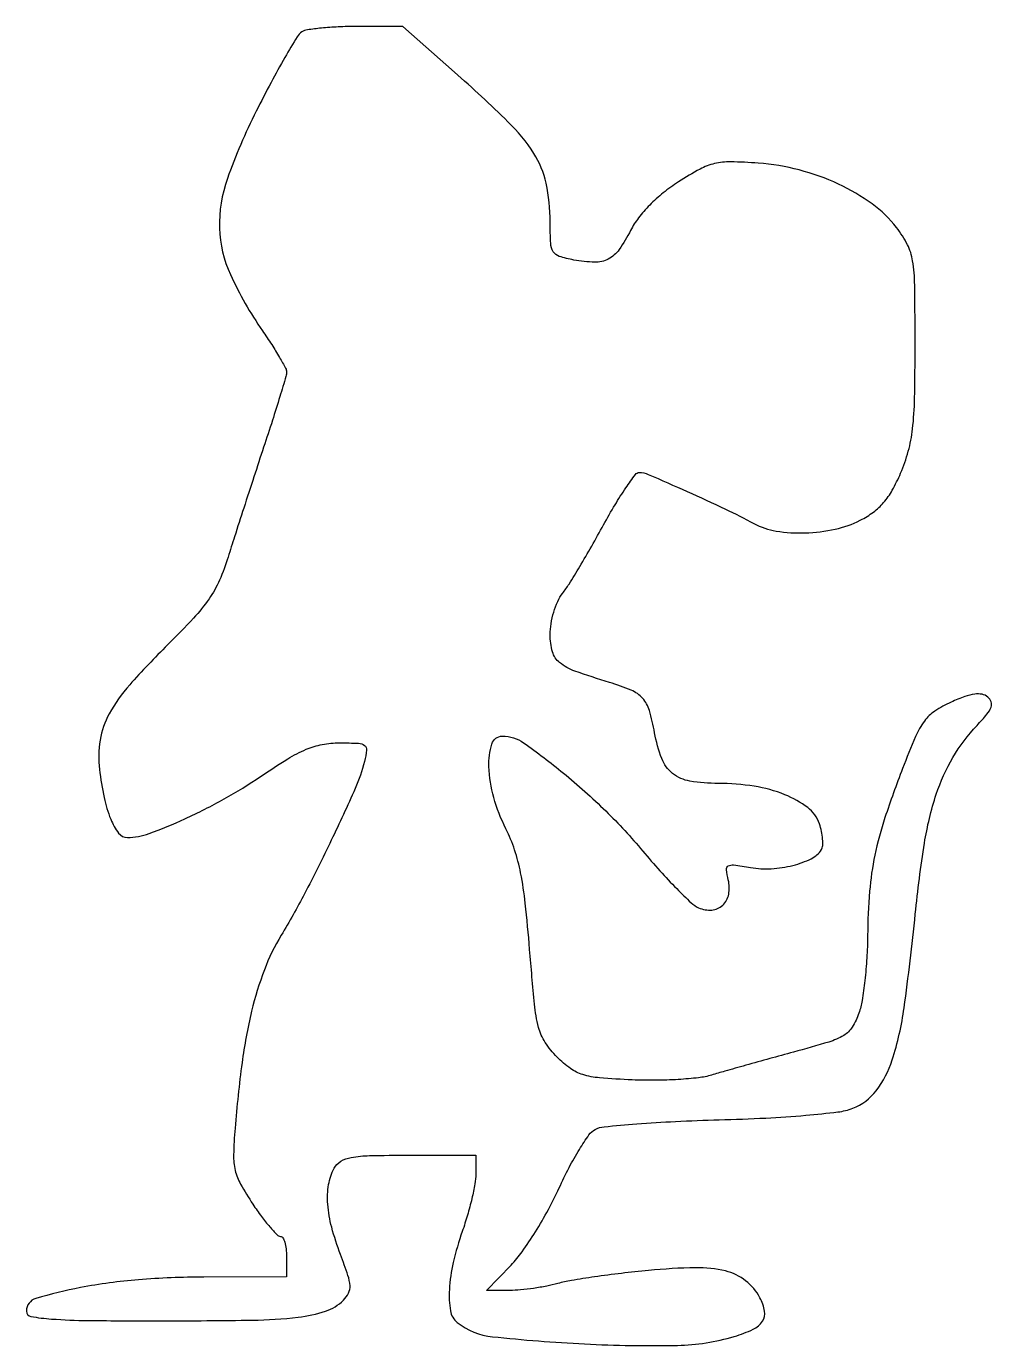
# Model space of a CAD drawing. Extents: x 0 to 143, y 0 to 195.
import ezdxf

# ---------------------------------------------------------------- set-up
doc = ezdxf.new("R2010")
doc.units = 0

msp = doc.modelspace()

# ---------------------------------------------------------------- linework, layer by layer
msp.add_lwpolyline([(41.251548, 194.176627, 0.116184), (40.554412, 193.463014, 0.004951), (38.75375, 190.407223, 0.008263), (36.700046, 186.701475, 0.005767), (34.501548, 182.457833, 0.031326), (30.235173, 172.473757, 0.092679), (29.078944, 165.13994, 0.101591), (30.69274, 158.276878, 0.042303), (35.426392, 149.970687, -0.007546), (36.795387, 147.914751, -0.010587), (37.950253, 146.036133, -0.007154), (38.853984, 144.441903, -0.126011), (39, 143.871724, -0.072427), (38.905833, 143.225052, -0.001639), (38.003116, 140.227159, -0.00365), (36.906778, 136.721044, -0.002459), (35.606351, 132.733936, 0.00101), (34.170989, 128.375997, 0.000844), (32.664284, 123.743719, 0.000851), (31.300688, 119.502586, 0.002331), (30.356351, 116.5, -0.029446), (29.066869, 113.062996, -0.046345), (27.527929, 110.314467, -0.036107), (25.239331, 107.456575, -0.011195), (21.404314, 103.5, 0.016146), (15.782526, 97.583925, 0.056665), (12.757639, 93.296263, 0.08394), (11.411714, 89.413777, 0.071308), (11.308175, 85.071242, 0.022405), (11.995748, 80.899275, 0.045277), (12.974825, 77.718808, 0.062844), (14.145313, 75.648903, 0.236947), (15.437737, 75, 0.088965), (18.655195, 75.577048, 0.018744), (23.952952, 77.769641, 0.01977), (29.77614, 80.723413, 0.021694), (35.16496, 84.044707, -0.010927), (39.167868, 86.632348, -0.037719), (41.910621, 88.048467, -0.053991), (44.266875, 88.760164, -0.046397), (46.845911, 89, -0.009595), (49.650779, 88.946172, -0.151814), (50.540032, 88.631907, -0.267198), (50.838255, 87.941169, -0.032411), (50.531516, 86.25, -0.043926), (49.148284, 82.238136, -0.006817), (45.616819, 74.607561, -0.008191), (41.658635, 66.687592, -0.016025), (38.203855, 60.53865, 0.04534), (35.710672, 55.420894, 0.03193), (33.824602, 49.299239, 0.02559), (32.411839, 41.702211, 0.012866), (31.37009, 32, 0.014089), (31.160307, 28.049678, 0.064028), (31.396711, 25.762665, 0.070434), (32.194699, 23.714513, 0.019223), (34.014696, 20.75, 0.012293), (35.296468, 18.930146, 0.017852), (36.522244, 17.395312, 0.013578), (37.594532, 16.213301, 0.204501), (38.094236, 16, -0.269736), (38.443091, 15.797035, -0.055987), (38.733932, 15.11875, -0.044755), (38.934228, 14.149435, -0.028587), (39, 13), (39, 10), (26.75, 9.977162, 0.019591), (17.088059, 9.580394, 0.027383), (8.523535, 8.417353, 0.024363), (1.898098, 6.806954, 0.3324), (0.5, 4.936282, 0.363935), (1.16136, 4.148004, 0.025747), (4.23121, 3.767954, 0.01562), (9.611555, 3.550179, 0.002304), (20.5, 3.5, 0.003784), (33.938271, 3.601702, 0.024441), (40.704938, 4.035418, 0.051222), (44.760638, 4.922086, 0.117488), (47.407452, 6.550309, 0.081304), (48.168065, 7.608669, 0.131873), (48.385352, 8.687978, 0.065852), (48.080962, 10.22845, 0.009156), (46.977883, 13.298807, -0.02572), (45.675388, 17.340034, -0.046698), (45.098698, 20.760408, -0.058037), (45.220686, 23.646778, -0.083497), (46.035184, 26.065741, -0.136247), (47.02385, 27.101327, -0.091172), (48.568435, 27.675502, -0.038385), (51.285401, 27.940782, -0.005149), (57.035184, 28), (67, 28), (67, 25.215341, -0.044919), (66.869859, 23.769646, -0.013049), (66.4125, 21.577133, -0.013004), (65.765592, 19.123182, -0.013557), (65, 16.740324, 0.027175), (63.662466, 12.152006, 0.043453), (63.083287, 8.113973, 0.053474), (63.244343, 4.973538, 0.189401), (64.25, 3.266774, 0.140386), (69.463976, 1.153809, 0.01386), (83.086114, 0.084241, 0.017594), (96.828471, -0.128126, 0.067945), (105.238073, 1.189475, 0.035064), (108.040368, 2.248096, 0.138921), (109.426075, 3.432834, 0.193204), (109.736858, 4.922748, 0.078997), (109.047359, 6.911509, 0.104714), (106.919096, 9.437945, 0.105828), (103.957156, 10.873091, 0.065535), (99.530814, 11.359453, 0.018223), (92.548151, 10.954801, 0.006029), (88.536471, 10.526391, 0.006193), (84.572065, 10.004737, 0.006017), (81.145785, 9.468482, 0.025918), (79.132779, 9.020214, -0.019686), (77.490861, 8.633051, -0.012495), (75.552825, 8.305927, -0.012549), (73.631212, 8.07981, -0.022609), (72.047052, 8.005577), (68.594104, 8), (72.226521, 11.75, 0.038079), (73.862546, 13.718773, 0.015081), (75.812427, 16.649502, 0.014823), (77.736679, 19.954338, 0.018), (79.333019, 23.163198, -0.013964), (80.798431, 26.169468, -0.017541), (82.328983, 28.864071, -0.015829), (83.742662, 31.006366, -0.117197), (84.65355, 31.809339, -0.098609), (86.005569, 32.216634, -0.00457), (90.80448, 32.63462, -0.007427), (96.544521, 32.996077, -0.005249), (103, 33.238502, 0.005795), (109.904696, 33.505337, 0.009034), (115.843529, 33.911484, 0.008443), (120.578307, 34.402019, 0.062133), (122.780385, 34.950778, 0.138838), (126.237317, 37.547498, 0.085032), (128.612434, 42.098726, 0.043681), (130.373074, 49.826058, 0.009062), (132.022906, 63.672691, -0.014258), (133.385617, 74.179115, -0.039741), (135.129879, 81.402542, -0.054326), (137.598313, 86.857754, -0.05602), (141.162938, 91.591915, 0.015519), (142.633691, 93.247723, 0.082716), (143.243375, 94.287839, 0.176767), (143.255315, 95.072632, 0.136683), (142.764211, 95.780724, 0.124021), (141.908114, 96.18999, 0.083991), (140.822192, 96.224285, 0.053556), (139.369721, 95.864176, 0.01773), (137.331911, 95.037238, 0.041747), (134.921002, 93.706359, 0.08806), (133.382505, 92.233789, 0.056418), (132.062834, 89.923085, 0.009531), (130.14008, 85.20702, 0.012011), (127.53663, 77.94079, 0.028424), (126.041437, 72.39153, 0.031304), (125.266745, 67.040242, 0.017769), (124.968004, 60.5, -0.012822), (124.849345, 57.182614, -0.012314), (124.560269, 53.830489, -0.012337), (124.15982, 50.889369, -0.042834), (123.693558, 49.029323, -0.057047), (122.708607, 46.965069, -0.119065), (121.443289, 45.726752, -0.061122), (119.22977, 44.750158, -0.007061), (114, 43.250305, 0.001012), (110.4813, 42.28708, 0.000988), (106.937699, 41.301785, 0.000973), (103.828861, 40.424229, 0.003707), (101.894295, 39.858544, -0.044779), (99.972486, 39.464182, -0.013033), (96.959016, 39.201858, -0.012987), (93.53448, 39.082659, -0.013551), (90.156674, 39.144414, -0.008937), (85.308311, 39.451508, -0.053313), (82.82216, 39.9236, -0.083313), (81.008059, 40.823348, -0.039704), (79.01994, 42.518522, -0.052679), (77.256359, 44.698774, -0.081599), (76.288844, 46.912477, -0.038059), (75.68936, 50.340617, -0.004004), (74.965417, 58.450349, 0.006721), (74.319702, 65.265383, 0.021612), (73.633828, 69.769202, 0.031303), (72.738253, 73.177852, 0.036503), (71.457856, 76.270841, -0.04736), (69.648308, 80.925028, -0.059729), (68.92698, 85.486119, -0.084053), (69.365352, 88.834551, -0.329423), (70.942317, 90, -0.154505), (74.068966, 89.010205, -0.018237), (79.948926, 84.543545, -0.022076), (86.219161, 78.929281, -0.02497), (91.703812, 73, 0.00896), (94.251279, 70.062755, 0.011284), (96.717943, 67.441043, 0.00951), (98.863445, 65.342751, 0.08354), (99.964527, 64.607805, 0.126016), (101.908669, 64.271759, 0.170082), (103.528294, 64.988236, 0.159097), (104.417234, 66.608437, 0.108464), (104.354088, 68.725339, -0.030803), (104.071341, 70.241936, -0.305845), (104.350317, 70.78993, -0.161019), (105.135815, 70.938545, -0.008765), (107.65862, 70.557676, 0.056147), (110.723239, 70.388361, 0.047741), (113.927226, 70.880442, 0.050563), (116.642889, 71.868175, 0.142793), (118.127513, 73.206321, 0.121465), (118.321043, 73.8067, 0.036322), (118.318593, 74.775561, 0.03406), (118.156305, 75.900834, 0.031035), (117.83965, 77.030135, 0.146739), (116.106053, 79.423731, 0.068373), (112.740874, 81.332845, 0.055845), (108.184093, 82.583827, 0.039109), (102.871555, 83, -0.040966), (98.68718, 83.343408, -0.127884), (96.125613, 84.481678, -0.134152), (94.513348, 86.685802, -0.047021), (93.454223, 90.5, 0.027286), (92.674711, 93.807718, 0.1119), (91.677041, 95.596035, 0.110852), (90.000736, 96.788332, 0.026532), (86.764313, 97.949199, -0.01184), (81.655969, 99.613878, -0.08549), (79.405362, 100.87061, -0.156044), (78.349617, 102.477203, -0.06805), (78, 105.034121, -0.041788), (78.13355, 106.629269, -0.031304), (78.535045, 108.346772, -0.031974), (79.124937, 109.932421, -0.058636), (79.82943, 111.115141, 0.023901), (80.793169, 112.504179, 0.004785), (82.367146, 115.07601, 0.005048), (84.14177, 118.108046, 0.004691), (85.899476, 121.25, -0.009624), (87.599691, 124.220036, -0.014671), (89.199026, 126.723438, -0.009182), (90.607268, 128.711908, -0.238425), (91.177078, 129, -0.102506), (92.516717, 128.722442, -0.002547), (98.268983, 126.197045, -0.006165), (103.922989, 123.596367, -0.01364), (108.154292, 121.443163, 0.08612), (111.450636, 120.328119, 0.046603), (115.737254, 120.065325, 0.045611), (120.15991, 120.612373, 0.064469), (123.893271, 121.945551, 0.041367), (125.834843, 123.147809, 0.055998), (127.34503, 124.551874, 0.050176), (128.619567, 126.37682, 0.025787), (129.853433, 128.880932, 0.03532), (130.989208, 132.136749, 0.037994), (131.621681, 135.441758, 0.023292), (131.921788, 139.944391, 0.004994), (132, 147.774352, 0.003287), (131.94119, 156.721172, 0.035775), (131.636535, 160.310876, 0.079179), (130.861353, 162.696203, 0.046396), (129.25, 165.238209, 0.071864), (125.639368, 168.736688, 0.047617), (120.654297, 171.664093, 0.044968), (114.851354, 173.755682, 0.045533), (108.792232, 174.765001, 0.013866), (104.701867, 174.954646, 0.062364), (102.325305, 174.701866, 0.067311), (100.171219, 173.878864, 0.017789), (96.993382, 171.995753, 0.026596), (94.736475, 170.371899, 0.028762), (92.726063, 168.556811, 0.030726), (91.075937, 166.665775, 0.046106), (89.90597, 164.815685, -0.034787), (88.200739, 161.979229, -0.120568), (86.602446, 160.577459, -0.126764), (84.585331, 160.109791, -0.040293), (81.49247, 160.435435, -0.029406), (79.34467, 160.970703, -0.180285), (78.457932, 161.658586, -0.127299), (78.076262, 162.887862, -0.011953), (78, 166.077432, 0.052458), (77.399158, 171.788594, 0.090004), (75.588014, 176.205188, 0.057896), (71.759533, 180.897632, 0.011598), (63.829076, 188.25), (56.200888, 195), (49.350444, 194.984687, 0.010634), (46.635806, 194.920876, 0.01367), (44.145585, 194.741003, 0.011498), (42.090169, 194.488072, 0.105466)], format="xyb", close=True)

doc.saveas('drawing.dxf')
